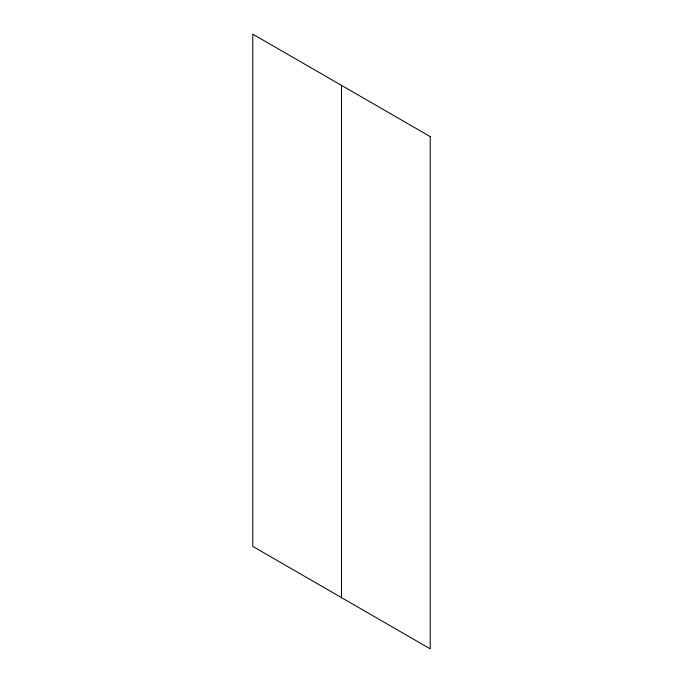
<?xml version="1.0" encoding="UTF-8"?>
<svg xmlns="http://www.w3.org/2000/svg" width="683" height="683" viewBox="0 0 683 683"><rect width="100%" height="100%" fill="white"/><g stroke="black" fill="none" stroke-linecap="round" stroke-linejoin="round"><path stroke-width="1.02" d="M341.5 85.375L341.5 597.625M430.222 136.6L252.778 34.15L252.778 546.4L430.222 648.85L430.222 136.6"/></g></svg>
